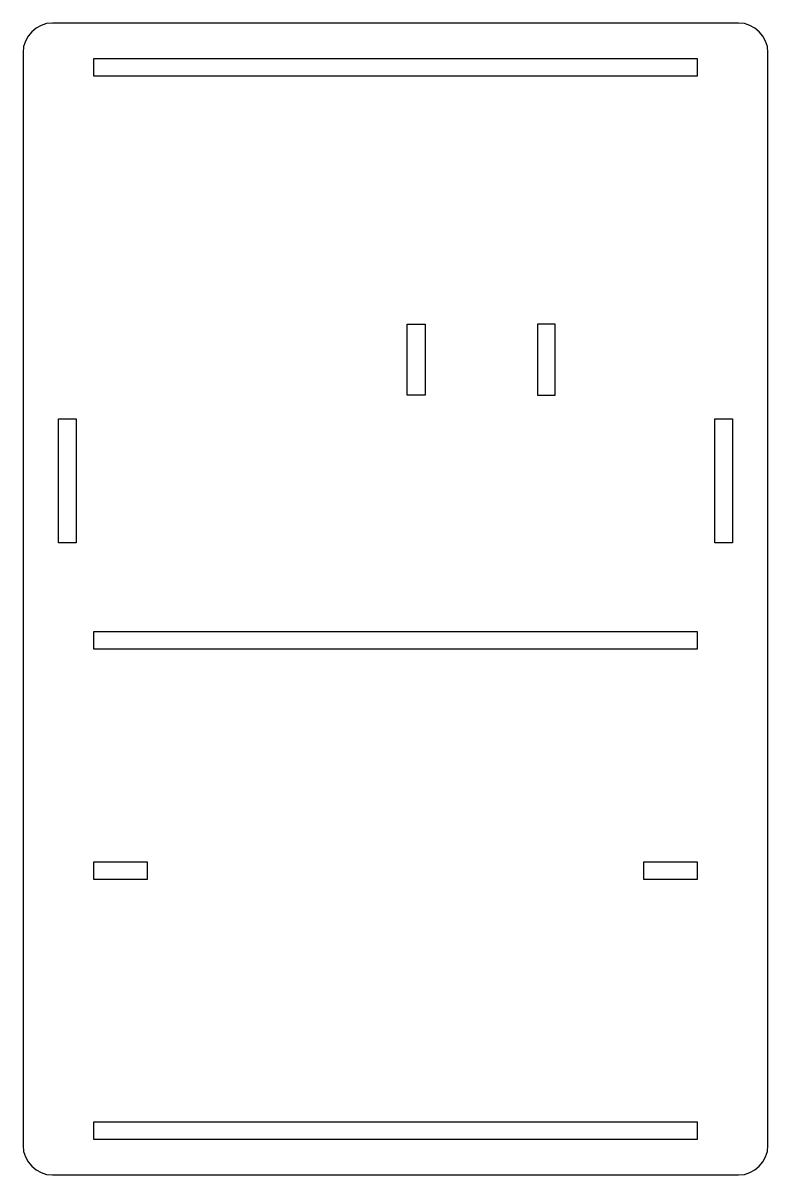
# Model space of a CAD drawing. Extents: x -63 to 63, y -186 to 9.
import ezdxf

# ---------------------------------------------------------------- set-up
doc = ezdxf.new("R2010")
doc.units = 0
doc.layers.get('0').update_dxf_attribs({"linetype": 'continuous'})

# ---------------------------------------------------------------- blocks, each defined once
blk = doc.blocks.new('BODY002')
at = {"color": 0}
for p, q in [((58, 9), (-58, 9)), ((-63, 4), (-63, -181)), ((63, -181), (63, 4)), ((-51, 3), (51, 3)), ((-51, 0), (-51, 3)), ((51, 3), (51, 0)), ((51, 0), (-51, 0)), ((2, -42), (5, -42)), ((2, -54), (2, -42)), ((5, -42), (5, -54)), ((24, -42), (24, -54)), ((27, -42), (24, -42)), ((27, -54), (27, -42)), ((5, -54), (2, -54)), ((24, -54), (27, -54)), ((-57, -58), (-54, -58)), ((-57, -79), (-57, -58)), ((-54, -58), (-54, -79)), ((54, -58), (57, -58)), ((54, -79), (54, -58)), ((57, -58), (57, -79)), ((-54, -79), (-57, -79)), ((57, -79), (54, -79)), ((-51, -94), (51, -94)), ((-51, -97), (-51, -94)), ((51, -94), (51, -97)), ((51, -97), (-51, -97)), ((-51, -133), (-42, -133)), ((-51, -136), (-51, -133)), ((-42, -133), (-42, -136)), ((42, -133), (51, -133)), ((42, -136), (42, -133)), ((51, -133), (51, -136)), ((-42, -136), (-51, -136)), ((51, -136), (42, -136)), ((-51, -177), (51, -177)), ((-51, -180), (-51, -177)), ((51, -177), (51, -180)), ((51, -180), (-51, -180)), ((-58, -186), (58, -186))]:
    blk.add_line(p, q, dxfattribs=at)
for centre, start, end in [((-58, 4), 90, -180), ((58, 4), 0, 90), ((-58, -181), -180, -90), ((58, -181), -90, 0)]:
    blk.add_arc(centre, 5, start, end, dxfattribs=at)

msp = doc.modelspace()

# ---------------------------------------------------------------- block references
at = {"color": 0}
msp.add_blockref('BODY002', (0, 0), dxfattribs=at)

doc.saveas('drawing.dxf')
